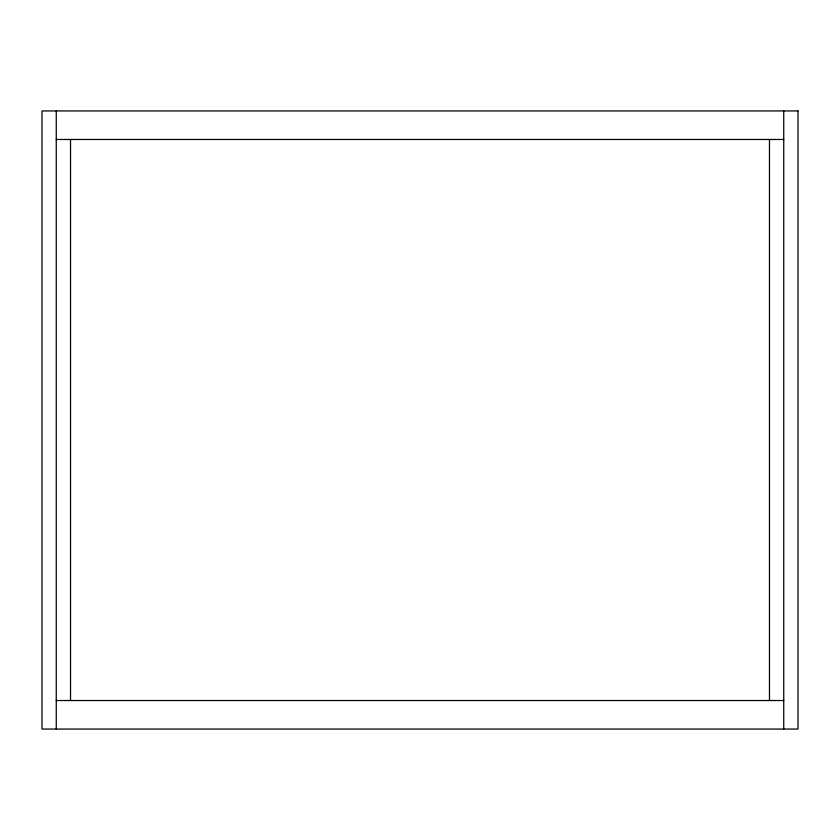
<?xml version="1.0" encoding="UTF-8"?>
<svg xmlns="http://www.w3.org/2000/svg" width="840" height="840" viewBox="0 0 840 840"><rect width="100%" height="100%" fill="white"/><g stroke="black" fill="none" stroke-linecap="round" stroke-linejoin="round"><path stroke-width="1.26" d="M56.259 139.472L783.741 139.472M56.259 700.529L783.741 700.529M783.741 110.943L783.741 729.057M769.472 139.472L769.472 700.529M70.529 139.472L70.529 700.529M56.259 110.943L56.259 729.057M798 110.943L42 110.943L42 729.057L798 729.057L798 110.943"/></g></svg>
